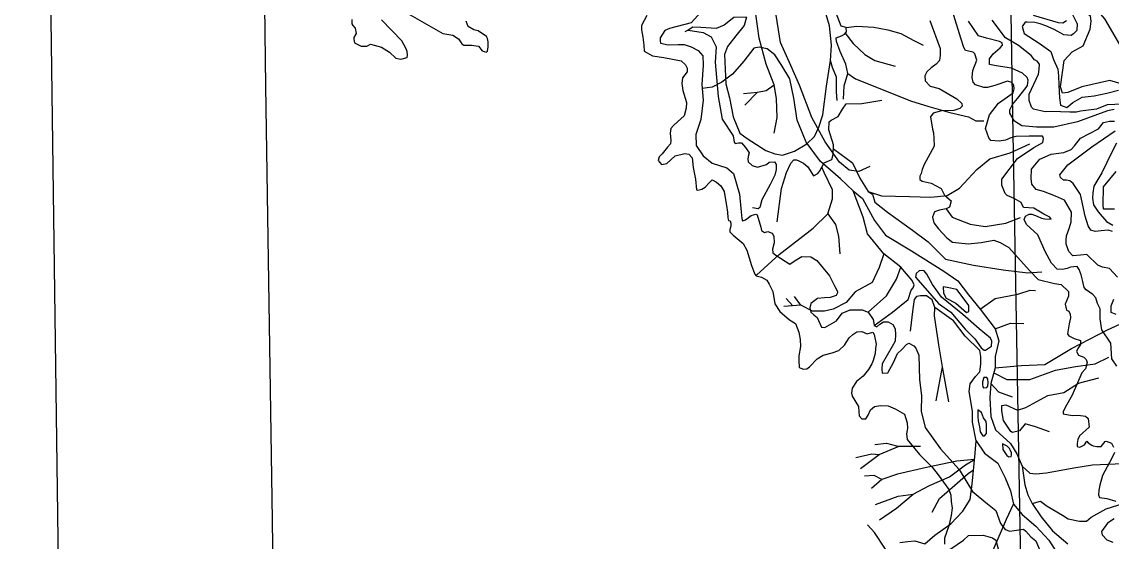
# Model space of a CAD drawing. Header units: millimetres. Extents: x 46 to 1858, y 42 to 1542.
# Drawn here: x 45.9 to 477.7, y 637.9 to 843.9 of the extents above; entities that cross this region are included whole.
import ezdxf

# ---------------------------------------------------------------- set-up
doc = ezdxf.new("R2010")
doc.units = ezdxf.units.MM
doc.header["$MEASUREMENT"] = 0
doc.layers.add('CONTOUR', color=31, linetype='Continuous')
doc.layers.add('NALA', color=4, linetype='Continuous')
doc.layers.add('TITLE', color=7, linetype='Continuous', lineweight=30)

msp = doc.modelspace()

# ---------------------------------------------------------------- linework, layer by layer
at = {"layer": 'CONTOUR'}
for points in [[(463.86, 843.24), (461.5, 847.95), (458.13, 852.66), (451.39, 858.22), (445.49, 867.47), (443.47, 873.87), (443.47, 882.28), (441.62, 886.32), (439.76, 888.51), (434.04, 892.21), (431, 895.57), (428.14, 900.45), (430.16, 907.19), (427.97, 915.77), (427.56, 923.01)], [(486.09, 817.88), (476.81, 820.71), (465.64, 818.19), (460.14, 815.84), (458.09, 815.68), (457.3, 818.19), (458.72, 828.56), (461.87, 832.02), (466.27, 834.38), (468.95, 840.98), (469.42, 844.12), (469.1, 846.16), (462.81, 850.88), (453.35, 860.41), (449.57, 865.76), (448.16, 868.27), (448.47, 871.41), (450.04, 873.46), (453.35, 874.4), (455.86, 874.08), (464.05, 869.21), (470.02, 863.4), (476.47, 861.83), (485.29, 853.81)], [(198.76, 847.13), (207.16, 842.38), (212.63, 839.25), (216.58, 838.54), (218.8, 837.12), (220.22, 835.2), (221.03, 834.6), (224.07, 834.6), (226.8, 834.19), (228.22, 832.37), (229.03, 832.07), (229.94, 831.87), (230.35, 832.27), (230.55, 833.99), (230.55, 835.91), (230.35, 837.22), (229.94, 838.03), (226.7, 840.36), (224.88, 840.66), (222.65, 842.08), (221.84, 844.2)], [(293.41, 846.44), (291.28, 842.39), (291.38, 840.67), (291.79, 837.84), (292.19, 834.61), (292.4, 832.28), (295.64, 830.36), (300.19, 829.75), (306.98, 828.44), (308.8, 826.82), (309.41, 825.51), (309.41, 824.09), (307.58, 821.76), (307.28, 819.44), (307.68, 816.71), (309.21, 811.98), (309.01, 809.66), (308.2, 806.62), (305.56, 804.3), (304.04, 802.88), (302.93, 801.67), (302.63, 799.75), (302.93, 796.91), (302.83, 795.6), (301.61, 794.29), (299.49, 791.56), (298.37, 790.44), (297.87, 788.93), (299.29, 787.41), (301.31, 787.81), (304.65, 790.85), (308.5, 791.76), (310.12, 791.45), (311.44, 790.04), (311.74, 786.2), (312.65, 781.65), (313.08, 777.31), (313.59, 777.21), (315.21, 777.61), (316.53, 778.42), (318.25, 780.34), (319.36, 781.36), (320.98, 780.45), (322.7, 778.93), (324.12, 776.7), (324.52, 774.18), (324.93, 771.14), (325.44, 768.51), (325.54, 766.29), (325.74, 765.18), (326.45, 765.08), (326.75, 764.17), (326.75, 763.05), (326.35, 761.74), (326.35, 760.73), (327.66, 759.41), (331.61, 756.18), (333.03, 753.45), (334.95, 747.38), (335.66, 745.26), (336.17, 743.94), (336.67, 743.33), (338.9, 742.83), (340.93, 741.62), (341.94, 740.1), (343.36, 737.17), (344.08, 732.23), (346.11, 729.2), (349.95, 725.86), (352.28, 724.45), (353.6, 721.01), (354.21, 718.08), (354.31, 715.35), (353.6, 711.71), (353.6, 709.89), (353.8, 707.05), (354.41, 706.75), (355.52, 706.45), (356.84, 706.55), (357.85, 707.36), (360.89, 710.49), (363.32, 711.91), (366.86, 712.82), (369.49, 713.73), (371.72, 715.95), (373.54, 718.78), (375.06, 720.1), (376.58, 721.11), (378.61, 721.31), (380.65, 720.38), (382.98, 720.98), (383.49, 720.18), (384.19, 716.23), (383.99, 714.61), (383.79, 712.59), (383.08, 709.86), (382.57, 708.55), (381.26, 706.32), (379.13, 703.69), (376.5, 701.57), (374.78, 698.84), (374.47, 696.92), (374.78, 695.7), (377.21, 691.56), (377.41, 689.54), (377.51, 687.92), (378.52, 686.71), (380.14, 686.71), (381.06, 688.22), (381.97, 690.24), (383.59, 691.56), (385.92, 692.06), (389.05, 691.86), (391.79, 690.75), (395.53, 688.53), (396.56, 685.1), (396.66, 682.98), (396.56, 682.27), (396.26, 680.75), (396.56, 678.53), (401.42, 672.66), (406.48, 667.61), (408.81, 664.57), (412.96, 658.81), (413.77, 656.48), (413.98, 654.06), (414.28, 651.33), (413.98, 648.49), (413.37, 646.07), (412.96, 644.45), (411.34, 639.52), (411.34, 637.19)], [(314.89, 847.77), (310.98, 843.52), (302.36, 841.28), (300.57, 840.5), (298.77, 837.59), (298.77, 836.37), (298.89, 835.47), (301.91, 834.8), (305.83, 834.91), (308.18, 834.91), (310.98, 833.91), (313.77, 832.56), (315.57, 830.44), (315.79, 826.75), (315.23, 819.04), (315.68, 812.89), (314.78, 805.19), (312.88, 799.27), (312.99, 794.91), (315.79, 790.77), (319.37, 787.98), (325.08, 786.08), (327.77, 783.84), (330.12, 775.68), (330.68, 769.98), (331.02, 766), (331.36, 765.11), (332.48, 765.55), (334.72, 767.23), (336.62, 767.79), (337.18, 767.45), (338.63, 762.65), (338.86, 761.3), (340.09, 760.52), (341.32, 760.86), (343.11, 760.19), (343.78, 759.07), (343.89, 756.39), (343.22, 753.93), (343.34, 752.47), (344.57, 751.58), (350.05, 748), (352.18, 749.34), (354.87, 751.02), (358.34, 750.91), (360.8, 749.34), (365.72, 743.3), (367.85, 739.06), (368.89, 737.07), (368.89, 736.62), (368.44, 735.5), (366.09, 734.72), (363.74, 734.61), (361.06, 734.38), (358.37, 732.37), (357.92, 730.69), (358.37, 728.91), (359.6, 727.9), (360.83, 726.78), (361.39, 725.66), (362.62, 722.98), (363.97, 722.87), (368.56, 725.55), (370.79, 728.57), (373.93, 729.91), (378.74, 729.91), (381.09, 729.02), (383, 726.11), (383.33, 724.54), (383.44, 723.65), (384.56, 723.2), (385.68, 724.21), (387.14, 725.1), (389.04, 725.1), (390.83, 724.1), (391.73, 722.42), (391.95, 720.18), (391.73, 717.5), (390.61, 715.38), (386.69, 708.56), (386.47, 706.43), (386.69, 704.76), (388.93, 704.98), (391.06, 709), (392.74, 712.58), (394.41, 714.15), (396.32, 716.16), (397.21, 716.72), (399.12, 715.6), (399.9, 714.71), (401.13, 711.91), (401.35, 702.18), (402.25, 695.92), (402.07, 689.81), (403.63, 683.32), (409.79, 674.83), (417.07, 666.66), (422.44, 657.94), (428.28, 653.05), (431.63, 650.48), (433.54, 645.34), (435.33, 642.88), (437.12, 642.32), (438.91, 642.54), (442.6, 643.1), (443.5, 642.32), (445.52, 639.97), (447.42, 638.4), (450.55, 631.25)], [(479.53, 707.52), (477.53, 710.46), (477.22, 716.66), (473.64, 721.91), (472.89, 726.31), (472.89, 730.3), (471.83, 732.4), (471.2, 734.61), (470.05, 735.97), (467.42, 737.76), (466.58, 738.71), (466.05, 741.12), (465.42, 743.75), (464.68, 745.85), (463.84, 747), (461.21, 746.79), (459.85, 746.27), (458.06, 745.85), (455.95, 745.95), (453.64, 748.37), (451.22, 752.99), (448.28, 759.61), (443.76, 763.7), (442.81, 765.59), (443.44, 766.96), (444.81, 767.8), (445.86, 767.8), (447.96, 766.96), (449.75, 766.22), (451.01, 765.91), (453.54, 765.8), (453.01, 766.54), (450.59, 767.8), (446.68, 770.09), (442.58, 770.41), (441.64, 772.3), (438.9, 773.98), (436.06, 775.13), (435.33, 775.87), (434.06, 779.23), (434.06, 781.54), (440.27, 789.73), (446.68, 794.14), (450.26, 796.14), (450.47, 797.5), (450.37, 798.24), (450.05, 798.66), (449.1, 798.66), (444.79, 798.66), (439.53, 798.55), (437.54, 797.92), (435.43, 797.08), (432.91, 796.66), (429.65, 796.87), (428.81, 797.92), (427.54, 801.7), (429.12, 807.01), (432.69, 811.74), (438.48, 815.73), (438.9, 817.31), (438.79, 818.78), (437.95, 819.83), (436.27, 820.35), (431.22, 818.67), (428.28, 817.94), (426.91, 817.83), (423.54, 818.88), (422.6, 819.93), (422.28, 821.82), (422.49, 824.55), (424.07, 828.75), (423.33, 831.27), (422.7, 831.8), (419.65, 832.53), (418.92, 833.69), (417.76, 837.37), (414.48, 848.06)], [(446.44, 846.49), (456.29, 843.61), (458.21, 843.49), (459.65, 844.45)], [(176.56, 844.77), (176.66, 843.05), (176.96, 842.44), (177.88, 841.43), (178.3, 839.25), (177.39, 837.73), (177.39, 836.92), (177.7, 835.61), (179.22, 834.8), (180.33, 834.29), (182.56, 834.29), (184.08, 835), (188.43, 833.79), (191.57, 831.87), (194.1, 829.54), (196.02, 829.03), (198.55, 829.74), (198.66, 830.65), (198.55, 832.17), (198.05, 833.48), (196.43, 836.31), (188.33, 844.61)], [(405.52, 844.36), (409.64, 833.29), (409.64, 830.73), (409.27, 828.53), (407.99, 827.07), (406.07, 825.7), (404.33, 824.05), (403.5, 822.5), (403.6, 820.57), (405.61, 818.47), (409.18, 817.46), (416.14, 813.35), (418.17, 811.53), (418.27, 810.52), (417.44, 809.61), (415.06, 808.79), (410.11, 808.69), (406.82, 807.78), (405.72, 806.22), (406.54, 801.38), (407, 799.91), (407.09, 797.81), (407.18, 794.61), (403.25, 787.38), (402.51, 785.37), (402.05, 783.82), (401.51, 782.72), (401.6, 781.44), (402.51, 780.8), (406.08, 779.97), (409.93, 777.87), (411.3, 775.22), (413.96, 773.02), (413.32, 770.47), (411.95, 769.92), (409.38, 769.28), (407.37, 768.64), (406.54, 766.54), (407.09, 764.25), (408.92, 761.88), (412.22, 758.4), (414.51, 756.66), (420.65, 756.02), (425.77, 756.57), (430.9, 757.39), (433.38, 756.48), (436.76, 754.56), (444.92, 745.5), (448.4, 741.84), (454.81, 740.29), (457.46, 739.92), (460.39, 737.09), (460.39, 735.26), (459.04, 732.07), (459.68, 729.78), (460.59, 729.32), (461.05, 728.23), (461.14, 726.67), (460.69, 724.38), (460.23, 722.01), (460.05, 720.36), (460.59, 719.54), (462.61, 718.53), (465.17, 717.8), (465.17, 716.15), (464.17, 714.51), (463.53, 713.41), (464.35, 711.95), (466.46, 711.21), (467.37, 710.21), (467.83, 709.02), (467.19, 706.55), (465.72, 704.9), (461.88, 696.12), (459.06, 691.2), (458.33, 689.46), (458.33, 688.73), (461.81, 688.09), (464.28, 688.18), (467.12, 687.82), (468.22, 686.9), (468.58, 683.43), (464.83, 679.95), (464.1, 678.58), (463.82, 676.93), (463.82, 675.74), (464.92, 675.47), (466.75, 676.38), (467.67, 677.85), (468.22, 677.3), (469.68, 676.29), (470.14, 676.02), (471.61, 675.74), (473.35, 675.84), (474.9, 677.76), (475.27, 677.85), (477.38, 677.12), (478.29, 675.56)], [(478.49, 809.18), (475.84, 808.7), (463.93, 804.25), (454.66, 802.2), (447.68, 802.2), (441.9, 802.69), (439.01, 804.49), (437.21, 807.73), (437.21, 809.06), (438.17, 811.1), (440.21, 813.5), (443.7, 817.94), (444.18, 818.66), (444.42, 820.82), (444.06, 821.78), (442.14, 823.59), (437.8, 825.51), (431.78, 826.47), (429.14, 826.95), (429.14, 829.24), (430.58, 831.16), (433.35, 833.56), (434.31, 834.64), (434.19, 835.61), (433.11, 836.09), (427.93, 837.41), (424.8, 838.37), (420.83, 844.14)], [(484.79, 811.36), (475.66, 811), (471.45, 809.32), (465.2, 808.48), (463.64, 808.12), (461, 808.12), (453.55, 808.36), (451.14, 808.24), (446.58, 809.32), (445.73, 810.04), (444.77, 812.68), (444.77, 815.2), (448.5, 823.12), (448.86, 825.16), (448.98, 827.08), (448.02, 828.28), (446.94, 828.88), (445.61, 830.56), (440.67, 834.49), (435.5, 837.49), (430.21, 844.57)], [(463.86, 843.24), (463.67, 840.39), (462.41, 839.14), (461.53, 838.51), (458.52, 838.76), (454.74, 840.89), (451.47, 842.28), (449.21, 843.03), (447.07, 843.66), (444.05, 843.78), (443.3, 843.78), (442.04, 842.02), (442.8, 839.26), (448.83, 835.37), (453.36, 832.1), (454.49, 828.96), (456.13, 825.19), (456.5, 822.56), (456.63, 818.79), (456.88, 813.76), (457.26, 810.88), (459.77, 810), (462.16, 811.88), (465.81, 814.02), (470.59, 814.52), (475.62, 815.65), (480.27, 816.78)], [(479.83, 742.83), (476.58, 746.19), (473.81, 746.79), (472.01, 747.52), (467.67, 751.72), (465.15, 751.48), (462.14, 751.24), (460.57, 752.92), (459.49, 755.81), (459.49, 757.49), (459.61, 759.18), (460.81, 762.42), (461.53, 764.71), (461.64, 768.55), (458.87, 773.35), (455.26, 774.92), (450.45, 776.72), (447.56, 777.56), (445.87, 779.6), (445.63, 781.89), (445.75, 785.5), (449, 789.46), (453.58, 791.51), (458.51, 792.11), (461.4, 793.31), (462.72, 794.75), (465.13, 797.76), (472.35, 801.48), (474.28, 804.01), (476.69, 804.49), (478.61, 804.61)], [(477.84, 760.86), (476.16, 761.46), (473.39, 761.1), (470.99, 760.86), (469.19, 761.46), (468.23, 763.14), (467.03, 766.98), (465.22, 775.5), (462.22, 779.82), (460.9, 780.9), (459.57, 781.26), (458.37, 781.26), (457.29, 782.22), (456.93, 783.3), (460.15, 787.24), (469.65, 794.44), (478.9, 800.68)], [(479.39, 795.8), (477.51, 792.29), (473.62, 784.15), (470.48, 778.87), (470.1, 776.24), (469.97, 774.1), (470.35, 771.46), (472.11, 768.7), (475.51, 764.81), (477.9, 763.43)], [(478.56, 769.66), (474.31, 769.66), (474.16, 771.39), (474.31, 778.62), (479.35, 784.59)], [(479.35, 728.04), (477.3, 728.76), (477.3, 731.41), (478.39, 734.05)], [(478.66, 673.46), (477.56, 671.17), (473.81, 664.31), (472.8, 660.47), (472.43, 658.47), (472.25, 656.64), (472.62, 655.63), (475.55, 655.18), (479.21, 654.17)], [(478.48, 647.13), (475.91, 645.39), (473.53, 642.19), (473.72, 640.82), (475.64, 638.8), (477.93, 637.89)], [(413.47, 635.07), (418.84, 638.71), (420.86, 640.53), (426.63, 640.73), (430.28, 639.62), (431.59, 638.71), (432.51, 635.27)]]:
    msp.add_lwpolyline(points, dxfattribs=at)
at = {"layer": 'NALA'}
for points in [[(533.24, 768.11), (528.97, 773.42), (525.58, 780.78), (522.78, 783.14), (518.2, 783.88), (516.29, 784.61), (513.63, 789.18), (506.26, 803.91), (501.54, 812.45), (498.15, 817.9), (493.13, 821.14), (490.18, 824.67), (480.71, 834.96), (474.81, 845.12), (464.04, 857.64), (454.6, 871.05), (447.67, 883.42), (442.18, 893.97), (436.06, 905.68)], [(381.79, 786.55), (377.42, 784.62), (373.54, 785.1), (369.78, 788.37), (364.09, 796.36), (358.75, 806.05), (353.9, 818.76), (350.5, 826.57), (346.37, 835.65), (344.31, 848.97), (340.43, 864.05), (344.8, 874.88)], [(332.9, 845.77), (331.92, 842.38), (328.7, 838.27), (325.4, 834.17), (324.23, 830.96), (324.68, 819.3), (326.19, 813.77), (327.62, 806.28), (330.33, 799.8), (333.19, 797.75), (340.51, 792.94), (344.17, 791.6), (347.21, 791.15), (351.86, 792.67), (356.77, 795.52), (359.81, 798.47), (361.5, 802.12), (363.11, 807.12), (364.63, 818.36), (366.16, 828.52), (366.51, 834.68), (365.8, 842.35), (363.39, 850.29)], [(343.88, 799.82), (345.09, 806.03), (344.79, 813.53), (343.88, 818.94), (340.68, 827.15), (337.87, 837.46), (336.57, 846.93)], [(371.37, 813.25), (371.57, 818.51), (373.02, 823.47), (372.3, 827.18), (370.02, 832.13), (368.48, 836.05), (368.37, 837.6), (370.54, 838.32), (371.68, 839.05), (372.5, 839.97), (372.4, 841.59), (370.43, 842.21), (368.47, 847.36)], [(332.9, 845.77), (327.94, 845.53), (324.06, 842.5), (320.91, 841.17), (314.84, 841.65), (311.69, 841.78), (309.87, 840.56), (308.54, 839.96)], [(372.4, 841.59), (376.65, 842.1), (383.33, 841.76), (388.85, 840.73), (394.04, 839.24), (399.15, 836.51), (402.84, 834.67)], [(309.87, 840.56), (315.69, 839.6), (318.85, 837.9), (320.91, 833.91), (320.54, 827.85), (321.62, 814.31), (323.32, 805.35), (327.56, 798.69), (328.05, 796.27), (328.41, 795.78), (329.75, 796.02), (330.96, 796.02), (332.53, 794.09), (333.99, 792.03), (333.75, 791.06), (333.38, 789.61), (333.5, 788.52), (335.2, 787.06), (337.26, 786.34), (340.78, 787.43), (341.87, 788.27), (343.93, 788.52), (344.66, 787.43), (344.66, 785.37), (344.17, 783.19), (342.23, 779.44), (338.97, 773.4), (338.12, 770.38), (337.51, 769.89), (335.33, 770.26)], [(372.03, 839.44), (375.15, 835.28), (379.71, 830.93), (383.67, 828.61), (391.79, 826.36)], [(383.44, 723.65), (390.75, 729), (396.96, 734.01), (398.06, 737.71), (398.96, 738.61), (399.36, 739.71), (398.56, 741.51), (394.05, 746.72), (387.24, 752.02), (380.83, 759.93), (379.11, 766.59), (375.2, 777), (370.09, 781.71), (362.27, 788.61), (356.54, 796.2), (352.93, 804.9), (351.63, 813.71), (350.12, 821.32), (346.62, 826.92), (344.19, 830.85), (341.08, 833.25), (337.97, 833.85), (335.87, 833.45), (331.86, 828.25), (327.35, 823.14), (323.14, 820.04), (319.33, 818.04), (315.34, 817.52)], [(368.79, 812.74), (368.58, 816.14), (368.48, 821.92), (366.93, 825.84), (366.16, 828.52)], [(373.02, 823.47), (376.02, 821.32), (388.31, 816.44), (397.86, 812.62), (405.14, 810.36), (413.38, 807.97), (420.78, 806.3), (423.65, 804.75), (426.87, 804.75)], [(332.26, 810.93), (337.27, 816.04), (340.68, 816.64), (343.88, 818.94)], [(331.66, 815.54), (337.27, 816.04)], [(336.8, 743.57), (345.89, 751.81), (359.35, 762.22), (365.05, 767.84), (366.99, 773.77), (366.99, 777.41), (363.72, 784.19), (362.75, 786.37), (363.6, 788.01), (366.63, 789.34), (367.24, 791.4), (367.36, 795.15), (365.54, 801.08), (365.66, 804.23), (366.39, 804.96), (369.18, 806.41), (370.87, 809.32), (372.33, 811.37), (378.51, 811.5), (386.51, 812.83)], [(381.04, 776.73), (386.41, 775), (397.51, 774.76), (405.86, 774.52), (412.43, 775.12), (417.2, 777.98), (424.13, 785.37), (429.26, 789.66), (437.26, 792.05), (445.14, 795.62)], [(367.31, 793.58), (374.86, 788.11), (377.77, 781.93), (381.04, 776.73), (382.74, 775.64), (383.71, 772.49), (388.8, 768.49), (398.62, 761.35), (404.8, 756.75), (411.67, 749.89), (422.82, 747.59), (434.58, 745.65), (444.28, 744.56), (449.86, 744.93)], [(345.03, 764.69), (346.73, 777.88), (348.79, 784.3), (350.49, 787.87), (351.7, 789.2), (352.67, 789.2), (353.64, 788.84), (355.46, 787.99), (357.16, 786.54), (359.46, 782.9), (361.16, 783.87), (361.89, 784.84), (362.75, 786.37)], [(375.2, 777), (378.79, 773.9), (383.64, 765.3), (388, 759.37), (398.18, 753.2), (411.03, 745.2), (416.61, 741.33), (420.85, 735.76), (425.37, 730.1), (431.43, 722.35), (432.77, 717.63), (431.31, 711.45), (431.43, 706.97), (429.61, 700.68), (429.25, 695.11), (429.61, 687.65), (431.55, 682.32), (437.49, 676.99), (439.92, 672.88), (442.1, 668.03), (443.07, 660.65), (444.28, 656.65), (446, 653.17), (449.64, 647.96), (454.12, 642.39), (460.18, 637.31)], [(411.95, 769.92), (414.34, 766.53), (421.5, 763.79), (427.47, 762.84), (435.59, 764.15), (441.44, 766.42)], [(365.05, 767.84), (368.09, 763.63), (369.4, 759.06), (369.89, 752.04)], [(387.24, 752.02), (385.44, 746.65), (382.65, 740.71), (375.98, 736.96), (372.35, 732.72), (367.25, 730.18), (363.74, 729.33), (358.98, 729.41), (354.38, 731.71), (351.95, 735.1)], [(381.09, 729.02), (388.36, 735.42), (392.36, 742.08), (394.05, 746.72)], [(351.25, 731.48), (348.56, 734.37)], [(393.66, 637.81), (396.77, 638.21), (399.57, 638.41), (403.58, 637.31), (407.49, 640.71), (413.8, 645.22), (418.61, 650.22), (421.42, 654.83), (422.23, 660.9), (423.44, 673.21), (423.84, 678.01), (422.34, 685.42), (422.44, 689.82), (421.03, 697.62), (421.53, 700.62), (423.64, 703.52), (425.24, 705.33), (425.74, 708.33), (425.74, 711.43), (425.34, 713.83), (419.43, 719.44), (414.92, 725.54), (407.5, 730.85), (406.48, 733.81), (404.17, 735.41), (401.77, 735.41), (400.27, 735.11), (399.36, 733.91), (398.76, 730.3), (397.66, 721.5)], [(425.37, 730.1), (431.34, 734.41), (440.33, 736.04), (445.23, 737.68), (447.36, 737.51)], [(431.43, 706.97), (441.83, 707.9), (450.99, 708.23), (461.61, 714.59), (475.83, 721.94), (485.63, 726.51), (493.64, 730.42), (500.67, 734.51)], [(354.38, 731.71), (347.71, 731.22)], [(412.97, 693.52), (410.55, 707.33), (409.09, 716.04), (407.4, 727.55), (407.5, 730.85)], [(431.43, 722.35), (437.39, 724.62), (442.78, 724.45)], [(430.84, 704.91), (435.95, 702.35), (445.1, 702.35), (455.24, 705.94), (463.24, 707.41), (470.92, 708.55), (476.32, 711.16)], [(408, 693.89), (410.55, 707.33)], [(429.61, 700.68), (432.68, 697.45), (438.08, 695.5)], [(452.95, 681.62), (447.39, 683.58), (443.31, 684.72), (441.02, 681.95), (438.24, 681.29), (437.59, 681.78), (434.64, 686.03), (433.99, 689.95), (433.99, 692.07), (435.62, 692.23), (440.2, 690.11), (443.47, 691.25), (452.29, 695.98), (458.5, 697.13), (464.39, 700.88), (472.4, 703)], [(423.84, 678.01), (427.13, 673.16), (432.46, 669.22), (435.36, 663.43), (437.45, 658.22), (438.59, 652.94), (442.08, 648.84), (447.53, 644.2), (452.64, 638.65), (457.16, 631.7)], [(378.04, 667.09), (385.44, 672.61), (393.33, 675.94), (401.86, 675.94)], [(383.73, 676.59), (388.29, 677.16), (392.27, 676.02), (393.33, 675.94)], [(376.25, 671.47), (382.51, 672.93), (385.44, 672.61)], [(383.94, 652.89), (392.91, 656.14), (398.86, 656.93), (405.36, 660.29), (413.33, 663.76), (419.58, 668.55), (423.18, 670.61), (416.25, 670.01), (404.14, 667.41), (392.76, 664.9), (386.5, 662.71), (382.43, 659.21)], [(442.1, 668.03), (445.05, 665.2), (447.46, 664.98), (451.73, 665.41), (462.58, 667.38), (469.91, 668.48), (484.92, 669.13), (495.98, 669.24), (503.53, 669.57)], [(406.49, 649.8), (409.34, 655.24), (415.44, 660.43), (420.72, 665.14), (422.79, 666.54)], [(386.5, 662.71), (383.41, 664.33), (379.59, 664.09)], [(446, 653.17), (449.34, 654.21), (451.96, 652.13), (457.99, 648.63), (460.29, 647.21), (464.78, 646.22), (467.51, 646.22), (469.38, 647.75), (475.29, 651.14), (482.41, 653.33), (490.62, 657.82), (503.87, 664.82)], [(385.51, 646.73), (392.24, 651.43), (398.86, 656.93)], [(410.13, 610.43), (415.14, 616.84), (417.54, 618.74), (420.95, 622.04), (426.56, 628.55), (430.57, 634.82), (435.88, 647.03), (438.59, 652.94)], [(387.95, 635.11), (383.6, 641.69), (380.79, 644.82)]]:
    msp.add_lwpolyline(points, dxfattribs=at)
for points in [[(399.79, 742.83), (403.67, 738.47), (408.88, 732.42), (413.85, 728.9), (419.43, 722.25), (423.31, 718.37), (425.85, 714.86), (427.06, 713.89), (427.55, 713.89), (429.97, 715.46), (430.1, 717.52), (429.49, 718.61), (425, 722.37), (418.58, 728.06), (410.09, 734.84), (406.58, 739.92), (404.27, 744.04), (403.3, 745.25), (402.45, 745.49), (401.24, 745.37), (400.15, 744.28)], [(410.82, 738.99), (410.94, 736.45), (412.03, 734.51), (415.79, 732.57), (420.04, 728.82), (420.88, 729.18), (421.01, 731.61), (417.97, 735.72), (416.16, 737.9), (412.4, 738.75)], [(426.87, 703.15), (426.33, 701.4), (426.33, 700.2), (426.44, 699.43), (426.76, 698.99), (428.08, 699.1), (428.41, 699.65), (428.63, 701.07), (428.41, 702.38), (428.08, 703.04)], [(424.57, 690.35), (424.46, 687.51), (424.68, 685.98), (425.12, 683.57), (425.45, 681.6), (426.55, 680.07), (427.09, 679.96), (427.97, 680.95), (427.97, 682.48), (427.97, 684.55), (427.86, 685.65), (426.76, 687.18), (426, 689.26)], [(434.32, 676.79), (434.43, 674.6), (435.2, 673.4), (435.96, 672.2), (436.73, 671.65), (437.72, 671.87), (437.83, 672.3), (437.83, 673.4), (437.28, 674.27), (437.17, 674.82), (436.07, 675.91)]]:
    msp.add_lwpolyline(points, close=True, dxfattribs=at)
at = {"layer": 'TITLE'}
msp.add_lwpolyline([(68.13, 51.02), (526.98, 48.99), (1287.44, 42.31), (1383.18, 41.8), (1858.4, 51.96), (1856.87, 178.61), (1852.4, 800.35), (1850.04, 1535.56), (1607.41, 1535.56), (45.94, 1541.67), (49.72, 1413.44)], close=True, dxfattribs=at)
for points in [[(156.46, 50.63), (156.19, 101.33), (152.84, 238.39), (150.7, 331.65), (148.42, 413.88), (146.67, 535.62), (145.19, 646.6), (142.63, 818.47), (141.29, 924.89), (139.01, 1111.39), (138.07, 1254.09), (136.99, 1377.31), (136.86, 1491.79), (137.53, 1541.31)], [(451.51, 49.32), (447.93, 274.42), (438.28, 814.39), (433.54, 1109.2), (431.26, 1262.71), (427.91, 1490.03), (427.03, 1540.18)]]:
    msp.add_lwpolyline(points, dxfattribs=at)

doc.saveas('drawing.dxf')
